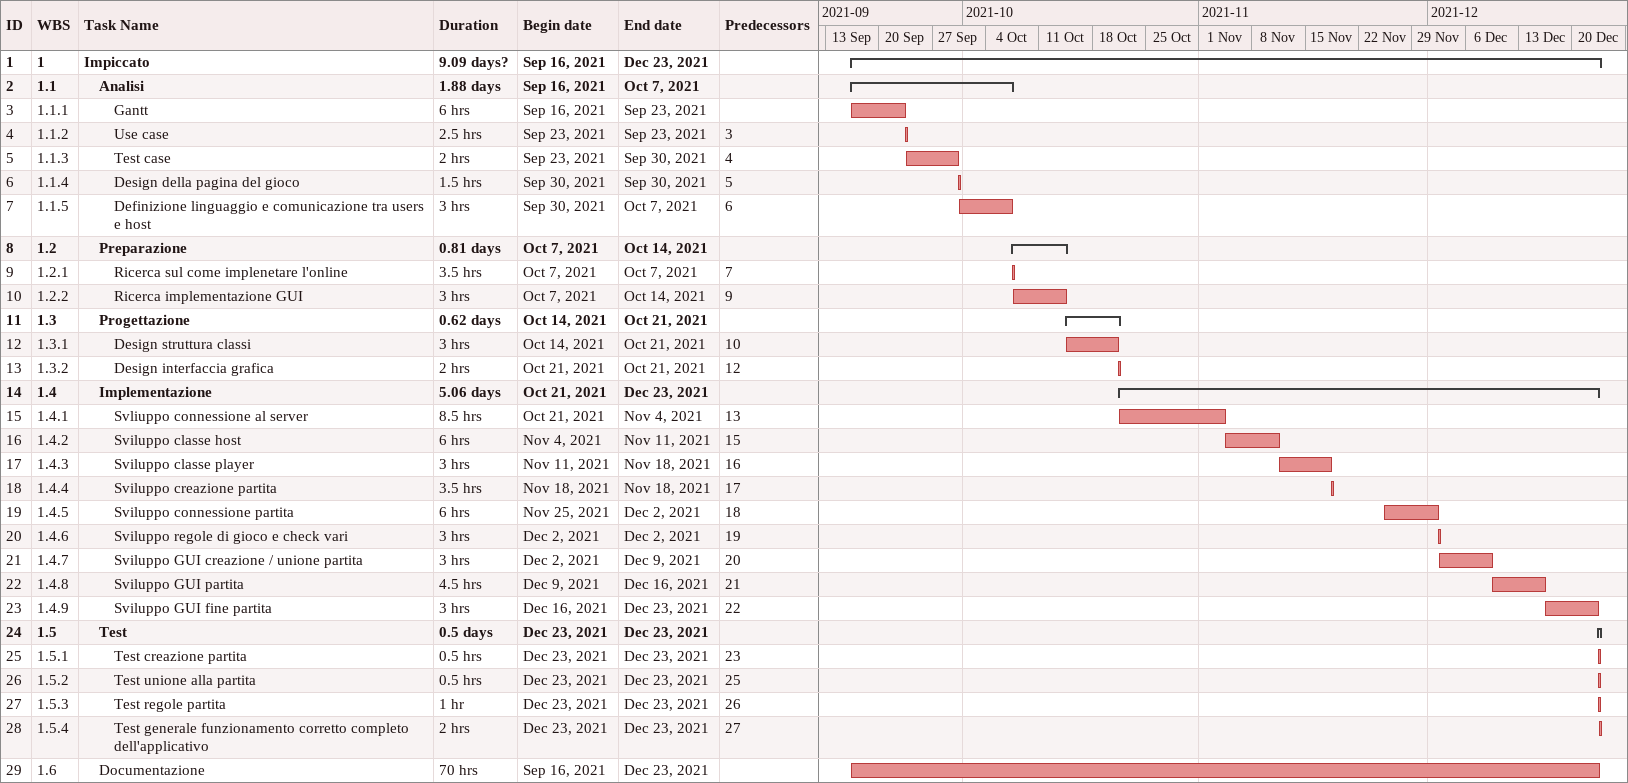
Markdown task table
| ID | WBS | Task | Duration | Start | Finish | Predecessors |
|---|---|---|---|---|---|---|
| 1 | 1 | **Impiccato** | 9.09d? | 2021-09-16 | 2021-12-23 |  |
| 2 | 1.1 | **Analisi** | 1.88d | 2021-09-16 | 2021-10-07 |  |
| 3 | 1.1.1 | Gantt | 6h | 2021-09-16 | 2021-09-23 |  |
| 4 | 1.1.2 | Use case | 2.5h | 2021-09-23 | 2021-09-23 | 3 |
| 5 | 1.1.3 | Test case | 2h | 2021-09-23 | 2021-09-30 | 4 |
| 6 | 1.1.4 | Design della pagina del gioco | 1.5h | 2021-09-30 | 2021-09-30 | 5 |
| 7 | 1.1.5 | Definizione linguaggio e comunicazione tra users e host | 3h | 2021-09-30 | 2021-10-07 | 6 |
| 8 | 1.2 | **Preparazione** | 0.81d | 2021-10-07 | 2021-10-14 |  |
| 9 | 1.2.1 | Ricerca sul come implenetare l'online | 3.5h | 2021-10-07 | 2021-10-07 | 7 |
| 10 | 1.2.2 | Ricerca implementazione GUI | 3h | 2021-10-07 | 2021-10-14 | 9 |
| 11 | 1.3 | **Progettazione** | 0.62d | 2021-10-14 | 2021-10-21 |  |
| 12 | 1.3.1 | Design struttura classi | 3h | 2021-10-14 | 2021-10-21 | 10 |
| 13 | 1.3.2 | Design interfaccia grafica | 2h | 2021-10-21 | 2021-10-21 | 12 |
| 14 | 1.4 | **Implementazione** | 5.06d | 2021-10-21 | 2021-12-23 |  |
| 15 | 1.4.1 | Svliuppo connessione al server | 8.5h | 2021-10-21 | 2021-11-04 | 13 |
| 16 | 1.4.2 | Sviluppo classe host | 6h | 2021-11-04 | 2021-11-11 | 15 |
| 17 | 1.4.3 | Sviluppo classe player | 3h | 2021-11-11 | 2021-11-18 | 16 |
| 18 | 1.4.4 | Sviluppo creazione partita | 3.5h | 2021-11-18 | 2021-11-18 | 17 |
| 19 | 1.4.5 | Sviluppo connessione partita | 6h | 2021-11-25 | 2021-12-02 | 18 |
| 20 | 1.4.6 | Sviluppo regole di gioco e check vari | 3h | 2021-12-02 | 2021-12-02 | 19 |
| 21 | 1.4.7 | Sviluppo GUI creazione / unione partita | 3h | 2021-12-02 | 2021-12-09 | 20 |
| 22 | 1.4.8 | Sviluppo GUI partita | 4.5h | 2021-12-09 | 2021-12-16 | 21 |
| 23 | 1.4.9 | Sviluppo GUI fine partita | 3h | 2021-12-16 | 2021-12-23 | 22 |
| 24 | 1.5 | **Test** | 0.5d | 2021-12-23 | 2021-12-23 |  |
| 25 | 1.5.1 | Test creazione partita | 0.5h | 2021-12-23 | 2021-12-23 | 23 |
| 26 | 1.5.2 | Test unione alla partita | 0.5h | 2021-12-23 | 2021-12-23 | 25 |
| 27 | 1.5.3 | Test regole partita | 1h | 2021-12-23 | 2021-12-23 | 26 |
| 28 | 1.5.4 | Test generale funzionamento corretto completo dell'applicativo | 2h | 2021-12-23 | 2021-12-23 | 27 |
| 29 | 1.6 | Documentazione | 70h | 2021-09-16 | 2021-12-23 |  |
